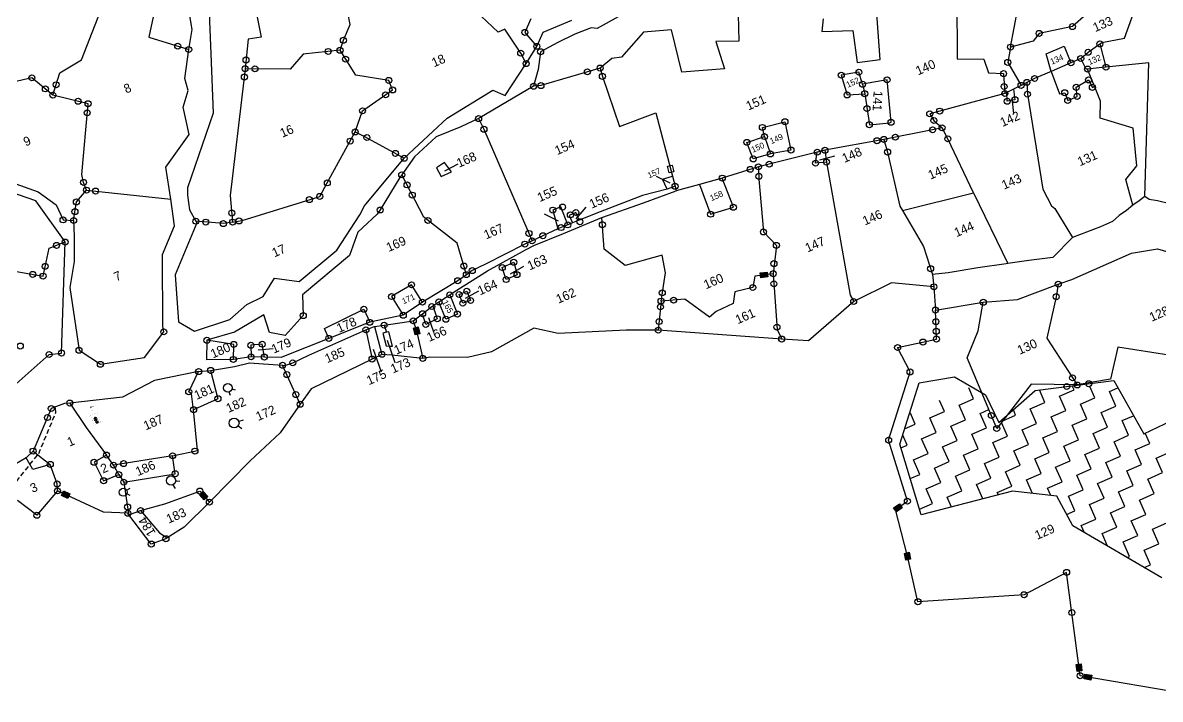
# Model space of a CAD drawing. Header units: metres. Extents: x 317389 to 323374, y 1888575 to 1892651.
# Drawn here: x 320427 to 321610, y 1889764 to 1890468 of the extents above; entities that cross this region are included whole.
import ezdxf

# ---------------------------------------------------------------- set-up
doc = ezdxf.new("R2010")
doc.units = ezdxf.units.M
doc.header["$MEASUREMENT"] = 0
doc.linetypes.add('DASHED', pattern=[0.75, 0.5, -0.25])
for name, color, linetype in [('LINE_FOOTPATH', 1, 'DASHED'), ('OFF', 1, 'Continuous'), ('POLY_HATCH', 12, 'Continuous'), ('POLY_PARCEL', 6, 'Continuous'), ('POLY_WATER', 4, 'Continuous'), ('TEXT_PARCEL', 7, 'Continuous'), ('V_BOUND_LINE', 7, 'Continuous')]:
    doc.layers.add(name, color=color, linetype=linetype)
doc.styles.get("Standard").update_dxf_attribs({"font": 'arial.ttf'})
doc.styles.add('TEXT_MAP', font='')
doc.styles.get('TEXT_MAP').set_extended_font_data('Kruti Dev 050')
doc.dimstyles.get("Standard").update_dxf_attribs({"dimtxt": 0.18, "dimasz": 0.18, "dimexe": 0.18, "dimexo": 0.0625, "dimgap": 0.09, "dimtad": 0, "dimtih": 1, "dimtoh": 1, "dimdec": 4, "dimzin": 0, "dimdsep": 46, "dimtxsty": 'Standard', "dimcen": 0.09, "dimadec": 0, "dimazin": 0, "dimtfac": 1, "dimtdec": 4, "dimtofl": 0, "dimtmove": 0, "dimatfit": 3, "dimfxl": 1, "dimtolj": 1, "dimtzin": 0, "dimarcsym": 0})

msp = doc.modelspace()

# ---------------------------------------------------------------- hatches: boundary and pattern name
for points in [[(321193.7, 1890207.3), (321194.3, 1890202.3), (321201.5, 1890203.2), (321200.9, 1890208.2)], [(320834.6, 1890142.9), (320839.5, 1890144), (320837.9, 1890151.1), (320833, 1890150)], [(320473.5, 1889972.7), (320475.7, 1889977.3), (320469.1, 1889980.4), (320467, 1889975.8)], [(320615.3, 1889971.3), (320619.1, 1889974.5), (320614.3, 1889980), (320610.5, 1889976.8)], [(321341.3, 1889963), (321338.4, 1889967.1), (321332.5, 1889962.9), (321335.4, 1889958.8)], [(321345.2, 1889908.4), (321350.1, 1889909.5), (321348.5, 1889916.6), (321343.6, 1889915.4)], [(321527.4, 1889800.4), (321522.5, 1889799.7), (321523.4, 1889792.5), (321528.4, 1889793.2)], [(321537.7, 1889783.7), (321538.6, 1889788.6), (321531.4, 1889789.9), (321530.6, 1889784.9)]]:
    msp.add_hatch(color=256).paths.add_polyline_path(points)
at = {"linetype": 'Continuous'}
msp.add_hatch(color=256, dxfattribs=at).paths.add_polyline_path([(320498.2, 1890067.5), (320499.1, 1890068), (320500.1, 1890068.4), (320501.3, 1890069), (320498.6, 1890068.2), (320497.6, 1890068.3), (320496.6, 1890068), (320497.2, 1890066.5), (320497.3, 1890066.6)])
h = msp.add_hatch(dxfattribs=at)
h.set_pattern_fill('ANSI31', color=256, scale=11.205486, angle=23.5996, style=0)
h.set_pattern_definition([(68.59957, (320360.0154, 1889645.8732), (-1.304113, 0.5110874), [])])
h.paths.add_polyline_path([(320500.2, 1890056.9), (320503.1, 1890050.3), (320505.9, 1890051.5), (320503, 1890058.1)])

# ---------------------------------------------------------------- linework, layer by layer
for points in [[(321098.9, 1890311.3), (321097.1, 1890318.3), (321102, 1890319.6), (321103.8, 1890312.6)], [(321201.5, 1890203.2), (321194.3, 1890202.3), (321193.7, 1890207.3), (321200.9, 1890208.2)], [(320837.9, 1890151.1), (320839.5, 1890144), (320834.6, 1890142.9), (320833, 1890150)], [(320469.1, 1889980.4), (320475.7, 1889977.3), (320473.5, 1889972.7), (320467, 1889975.8)], [(320614.3, 1889980), (320619.1, 1889974.5), (320615.3, 1889971.3), (320610.5, 1889976.8)], [(321332.5, 1889962.9), (321338.4, 1889967.1), (321341.3, 1889963), (321335.4, 1889958.8)], [(321348.5, 1889916.6), (321350.1, 1889909.5), (321345.2, 1889908.4), (321343.6, 1889915.4)], [(321523.4, 1889792.5), (321522.5, 1889799.7), (321527.4, 1889800.4), (321528.4, 1889793.2)], [(321531.4, 1889789.9), (321538.6, 1889788.6), (321537.7, 1889783.7), (321530.6, 1889784.9)]]:
    msp.add_lwpolyline(points, close=True)
for points in [[(320648, 1890085.3), (320644.1, 1890086.4)], [(320642.6, 1890079.6), (320641.2, 1890083.4)], [(320655.7, 1890054.1), (320651.2, 1890052.7)], [(320654.3, 1890045.2), (320650.5, 1890048)], [(320590.1, 1889990.2), (320585.6, 1889990.7)], [(320537.9, 1889983.1), (320534.7, 1889981.2)], [(320585.3, 1889983.1), (320583.2, 1889986.9)], [(320538.3, 1889975.8), (320534.9, 1889977.4)]]:
    msp.add_lwpolyline(points)
at = {"linetype": 'Continuous', "const_width": 0.056}
for points in [[(320495.4, 1890058), (320505.4, 1890062.4)], [(320497.8, 1890064.9), (320496.6, 1890068), (320497.6, 1890068.3), (320498.6, 1890068.2), (320501.3, 1890069), (320500.1, 1890068.4), (320499.1, 1890068), (320498.2, 1890067.5), (320497.3, 1890066.6), (320497.2, 1890066.5)], [(320497.1, 1890058.8), (320496.6, 1890060), (320496.5, 1890061.7), (320497, 1890063.1), (320497.7, 1890064), (320497.8, 1890064.9), (320498.7, 1890064.6), (320500.2, 1890064.3), (320501, 1890064.2), (320501.9, 1890063.7), (320502.8, 1890062.9), (320503.5, 1890061.6)], [(320507.5, 1890052.2), (320503.5, 1890061.6)], [(320501.2, 1890049.4), (320497.1, 1890058.8)], [(320499.4, 1890048.7), (320509.6, 1890053.1)], [(320503.1, 1890050.3), (320500.2, 1890056.9), (320503, 1890058.1), (320505.9, 1890051.5)]]:
    msp.add_lwpolyline(points, dxfattribs=at)
for centre, radius in [((321518.5, 1890463.6), 3.11), ((320760.1, 1890449.4), 3.11), ((320948.9, 1890457.6), 3.11), ((321483.8, 1890456.6), 3.11), ((320587.8, 1890443.3), 3.11), ((320599.2, 1890439.8), 3.11), ((320744.3, 1890437.8), 3.11), ((320756.6, 1890439), 3.11), ((320961.4, 1890443.1), 3.11), ((320965.3, 1890437.5), 3.11), ((321454.1, 1890442.3), 3.11), ((321534.8, 1890436.9), 3.11), ((321547, 1890445.6), 3.11), ((320658.8, 1890428.9), 3.11), ((320762.4, 1890429.8), 3.11), ((320944.6, 1890436), 3.11), ((320950.2, 1890425.1), 3.11), ((321451.1, 1890426.4), 3.11), ((321516.9, 1890425.9), 3.11), ((321527.1, 1890430.4), 3.11), ((320657.9, 1890419.8), 3.11), ((320668.1, 1890419.7), 3.11), ((321013.9, 1890416.6), 3.11), ((321027.2, 1890420.5), 3.11), ((321278, 1890413.1), 3.11), ((321296.3, 1890416.2), 3.11), ((321446.8, 1890414.7), 3.11), ((321534.2, 1890419.5), 3.11), ((321553.3, 1890421.4), 3.11), ((320436.1, 1890410.3), 3.11), ((320461.3, 1890403.1), 3.11), ((320657.1, 1890411.2), 3.11), ((320807.3, 1890407.7), 3.11), ((320957.9, 1890401.5), 3.11), ((320965.6, 1890402.2), 3.11), ((321029.5, 1890411.8), 3.11), ((321300.1, 1890403.6), 3.11), ((321325.6, 1890408.2), 3.11), ((321447.4, 1890401.3), 3.11), ((321465, 1890402.5), 3.11), ((321471.1, 1890405.6), 3.11), ((321479, 1890409.6), 3.11), ((321535.2, 1890408.1), 3.11), ((320450.1, 1890398.8), 3.11), ((320457.9, 1890392.3), 3.11), ((320804, 1890392.6), 3.11), ((320811.3, 1890397.7), 3.11), ((321284.1, 1890392.5), 3.11), ((321302.4, 1890393.8), 3.11), ((321448.2, 1890394), 3.11), ((321471.7, 1890393.3), 3.11), ((321510.4, 1890394.8), 3.11), ((321522.4, 1890400.5), 3.11), ((321523.3, 1890391), 3.11), ((321539.2, 1890400.4), 3.11), ((320484.2, 1890385.9), 3.11), ((320494.5, 1890383.4), 3.11), ((321304.7, 1890378.4), 3.11), ((321450.6, 1890385.9), 3.11), ((321458.7, 1890387.6), 3.11), ((321513.5, 1890386.7), 3.11), ((320493.6, 1890373.9), 3.11), ((320780, 1890376), 3.11), ((320900.8, 1890367.9), 3.11), ((321370, 1890372.9), 3.11), ((321374.3, 1890365.9), 3.11), ((321380.4, 1890375.7), 3.11), ((320772.4, 1890354), 3.11), ((320906.3, 1890356.8), 3.11), ((321195.9, 1890358.7), 3.11), ((321219.4, 1890364.7), 3.11), ((321307.2, 1890361.5), 3.11), ((321329.8, 1890364.1), 3.11), ((321372.9, 1890356.2), 3.11), ((321382.8, 1890358.3), 3.11), ((320767.2, 1890344.5), 3.11), ((320784.5, 1890348.2), 3.11), ((321179.8, 1890343.2), 3.11), ((321198.1, 1890349.2), 3.11), ((321315.1, 1890344.9), 3.11), ((321322.3, 1890346.3), 3.11), ((321334.3, 1890348.6), 3.11), ((321388.9, 1890346.8), 3.11), ((320814.3, 1890331.7), 3.11), ((321204.3, 1890331.1), 3.11), ((321225.7, 1890335.2), 3.11), ((321253.1, 1890333), 3.11), ((321261, 1890334.9), 3.11), ((321326.2, 1890333.1), 3.11), ((320823.4, 1890326.6), 3.11), ((321186.4, 1890325.9), 3.11), ((321203.1, 1890320.5), 3.11), ((321251.2, 1890321.5), 3.11), ((321262.6, 1890322.7), 3.11), ((320820.8, 1890309.4), 3.11), ((321183.3, 1890315.1), 3.11), ((321191.8, 1890317.7), 3.11), ((321192.3, 1890307.9), 3.11), ((320489.8, 1890301.5), 3.11), ((320743.4, 1890301), 3.11), ((320826.3, 1890298.9), 3.11), ((321105.1, 1890297.5), 3.11), ((321154.2, 1890306), 3.11), ((320492.9, 1890293.5), 3.11), ((320502.3, 1890292.5), 3.11), ((320724.7, 1890283.6), 3.11), ((320735.6, 1890287), 3.11), ((320831.8, 1890288.3), 3.11), ((320480.9, 1890271.1), 3.11), ((320482.4, 1890281.2), 3.11), ((320798.4, 1890272.8), 3.11), ((320977.9, 1890272.7), 3.11), ((320988.1, 1890275.9), 3.11), ((321165.8, 1890275.6), 3.11), ((320468.5, 1890262.5), 3.11), ((320479.5, 1890261.9), 3.11), ((320606.7, 1890261.1), 3.11), ((320617, 1890260.2), 3.11), ((320644, 1890269.6), 3.11), ((320644.9, 1890260.2), 3.11), ((320651.5, 1890261.4), 3.11), ((320848.1, 1890261.9), 3.11), ((320996.2, 1890267.7), 3.11), ((321001.9, 1890270.2), 3.11), ((321006.1, 1890260.6), 3.11), ((321142.1, 1890268.4), 3.11), ((320635.3, 1890258.6), 3.11), ((320953.1, 1890248.4), 3.11), ((320986.5, 1890254.5), 3.11), ((320993.5, 1890257.3), 3.11), ((321029.5, 1890257.5), 3.11), ((321197.1, 1890249.9), 3.11), ((320461.7, 1890236), 3.11), ((320470.7, 1890239.5), 3.11), ((320948.9, 1890237.3), 3.11), ((320956.4, 1890240.7), 3.11), ((320967.6, 1890246), 3.11), ((321210.5, 1890236), 3.11), ((320449.9, 1890214.1), 3.11), ((320885.4, 1890214.5), 3.11), ((320925.4, 1890212.9), 3.11), ((320937.3, 1890218.4), 3.11), ((321208, 1890217), 3.11), ((321370.9, 1890211.7), 3.11), ((320437, 1890205.8), 3.11), ((320447.7, 1890204), 3.11), ((320888, 1890205.5), 3.11), ((320894.2, 1890209.7), 3.11), ((320929.4, 1890200.4), 3.11), ((320940.7, 1890205.5), 3.11), ((321207.2, 1890206.5), 3.11), ((320831, 1890194.9), 3.11), ((320879, 1890199.2), 3.11), ((320888.5, 1890188.3), 3.11), ((321186, 1890192.1), 3.11), ((321207.9, 1890196), 3.11), ((321374.3, 1890192.9), 3.11), ((321503.7, 1890195.6), 3.11), ((320810.3, 1890182.7), 3.11), ((320842.3, 1890176.9), 3.11), ((320859.5, 1890177.1), 3.11), ((320870.8, 1890184.5), 3.11), ((320880.5, 1890184.9), 3.11), ((320892.4, 1890178.6), 3.11), ((321090.5, 1890178), 3.11), ((321091.8, 1890186.6), 3.11), ((321103.6, 1890179), 3.11), ((321290.9, 1890177.6), 3.11), ((321425.7, 1890176.8), 3.11), ((321501.6, 1890182.6), 3.11), ((320781.4, 1890169.5), 3.11), ((320842.5, 1890164.9), 3.11), ((320852.1, 1890172.3), 3.11), ((320878.7, 1890164.5), 3.11), ((320884.3, 1890175.8), 3.11), ((321089.9, 1890172), 3.11), ((321376, 1890168.7), 3.11), ((320718.4, 1890162.9), 3.11), ((320787.5, 1890155.9), 3.11), ((320802.5, 1890152.9), 3.11), ((320822.4, 1890163.2), 3.11), ((320832.8, 1890157.5), 3.11), ((320845.8, 1890153.7), 3.11), ((320857.8, 1890159.6), 3.11), ((320866.7, 1890159.1), 3.11), ((321088.5, 1890156.7), 3.11), ((321376.4, 1890156.6), 3.11), ((320573.3, 1890146), 3.11), ((320783.6, 1890148.1), 3.11), ((321087.6, 1890147.7), 3.11), ((321211.1, 1890150.9), 3.11), ((321376.8, 1890146.6), 3.11), ((320424, 1890131.2), 3.11), ((320618.1, 1890137.2), 3.11), ((320646.1, 1890133), 3.11), ((320663.9, 1890132), 3.11), ((320675.7, 1890133.1), 3.11), ((320744.9, 1890139.2), 3.11), ((321216, 1890138.5), 3.11), ((321336.6, 1890129.7), 3.11), ((321363, 1890135.4), 3.11), ((321377, 1890138.5), 3.11), ((320454, 1890122.4), 3.11), ((320466.9, 1890123.9), 3.11), ((320485.1, 1890126.8), 3.11), ((320645.7, 1890117.3), 3.11), ((320664.1, 1890120), 3.11), ((320677.9, 1890119.8), 3.11), ((320789.9, 1890117.7), 3.11), ((320800.1, 1890122.6), 3.11), ((320842.7, 1890118.4), 3.11), ((320507.3, 1890112.2), 3.11), ((320622, 1890105.9), 3.11), ((320696.8, 1890111.2), 3.11), ((320707.5, 1890113.8), 3.11), ((320609.5, 1890104.6), 3.11), ((320701.3, 1890101.5), 3.11), ((321349.5, 1890104.3), 3.11), ((321518.6, 1890098.1), 3.11), ((320599.2, 1890083.6), 3.11), ((320639.8, 1890087.7), 4.48), ((321512.6, 1890089.1), 3.11), ((321523.4, 1890090.7), 3.11), ((321535.5, 1890092), 3.11), ((320475.5, 1890071.9), 3.11), ((320629.6, 1890076.4), 3.11), ((320710.7, 1890080.7), 3.11), ((320715.2, 1890070.6), 3.11), ((320456.3, 1890066.2), 3.11), ((320604.3, 1890065), 3.11), ((321434.1, 1890058.9), 3.11), ((320452.3, 1890056.8), 3.11), ((320646.4, 1890051.1), 5.15), ((321439.7, 1890045.4), 3.11), ((321327.3, 1890033.3), 3.11), ((320437.3, 1890021.9), 3.11), ((320513.7, 1890017.8), 3.11), ((320582.5, 1890017), 3.11), ((320605.7, 1890021.9), 3.11), ((320455.2, 1890008.1), 3.11), ((320500.7, 1890010.3), 3.11), ((320521, 1890007.3), 3.11), ((320531.4, 1890008.9), 3.11), ((320462.3, 1889987.7), 3.11), ((320510.7, 1889991.1), 3.11), ((320526.5, 1889997.4), 3.11), ((320531.7, 1889989.6), 3.11), ((320580.8, 1889991.2), 4.85), ((320585.2, 1889998.4), 3.11), ((320462.7, 1889980.5), 3.11), ((320531.1, 1889979.1), 4.14), ((320610.8, 1889980.3), 3.11), ((320535.7, 1889963.7), 3.11), ((320620.7, 1889968.8), 3.11), ((321346.8, 1889969.8), 3.11), ((320441.3, 1889955.1), 3.11), ((320535.9, 1889957.2), 3.11), ((320549.2, 1889960.1), 3.11), ((320575.5, 1889930.7), 3.11), ((320560.3, 1889925.2), 3.11), ((321512.4, 1889895.7), 3.11), ((321468.2, 1889872.5), 3.11), ((321357.8, 1889865.2), 3.11), ((321517.9, 1889853.9), 3.11), ((321526.5, 1889788.2), 3.11)]:
    msp.add_circle(centre, radius)
at = {"layer": 'LINE_FOOTPATH', "ltscale": 10}
for p, q in [((320443.3, 1890019.4), (320460.9, 1890062)), ((320460.9, 1890062), (320460.8, 1890067.9)), ((320396.4, 1889961.2), (320443.3, 1890019.4))]:
    msp.add_line(p, q, dxfattribs=at)
at = {"layer": 'OFF'}
for p, q in [((321105.1, 1890297.5), (321106.3, 1890292.6)), ((321374.3, 1890192.9), (321376, 1890168.7))]:
    msp.add_line(p, q, dxfattribs=at)
at = {"layer": 'POLY_HATCH'}
for p, q in [((321359, 1890092.8), (321395.8, 1890099.1)), ((321395.8, 1890099.1), (321427.9, 1890080.6)), ((321338.8, 1890029), (321359, 1890092.8)), ((321442, 1890051.6), (321479.7, 1890084.9)), ((321479.7, 1890084.9), (321561.4, 1890095.3)), ((321561.4, 1890095.3), (321592.7, 1890039.8)), ((321427.9, 1890080.6), (321442, 1890051.6)), ((321592.7, 1890039.8), (321659.3, 1890071.7)), ((321361, 1889955.5), (321338.8, 1890029)), ((321456.2, 1889980.2), (321361, 1889955.5)), ((321502.3, 1889975), (321456.2, 1889980.2)), ((321518.7, 1889944), (321502.3, 1889975)), ((321611.5, 1889890.1), (321518.7, 1889944))]:
    msp.add_line(p, q, dxfattribs=at)
at = {"layer": 'POLY_HATCH', "linetype": 'Continuous'}
for p, q in [((321415.7, 1890076.4), (321410.7, 1890087.9)), ((321489.7, 1890072.6), (321484.1, 1890085.5)), ((321504.9, 1890079.2), (321520.1, 1890085.8)), ((321520.1, 1890085.8), (321518.3, 1890089.8)), ((321541.9, 1890077.3), (321536.7, 1890089.1)), ((321557, 1890083.9), (321565.7, 1890087.7)), ((321385.4, 1890063.1), (321380.3, 1890074.6)), ((321400.5, 1890069.8), (321415.7, 1890076.4)), ((321511.5, 1890064), (321504.9, 1890079.2)), ((321526.7, 1890070.7), (321541.9, 1890077.3)), ((321563.7, 1890068.7), (321557, 1890083.9)), ((321355, 1890049.9), (321350, 1890061.4)), ((321370.2, 1890056.5), (321385.4, 1890063.1)), ((321407.2, 1890054.6), (321400.5, 1890069.8)), ((321422.4, 1890061.2), (321431.4, 1890065.2)), ((321429, 1890046), (321422.4, 1890061.2)), ((321459.3, 1890059.3), (321457, 1890064.8)), ((321474.5, 1890065.9), (321489.7, 1890072.6)), ((321481.2, 1890050.8), (321474.5, 1890065.9)), ((321496.3, 1890057.4), (321511.5, 1890064)), ((321533.3, 1890055.5), (321526.7, 1890070.7)), ((321548.5, 1890062.1), (321563.7, 1890068.7)), ((321555.1, 1890046.9), (321548.5, 1890062.1)), ((321343.9, 1890045), (321355, 1890049.9)), ((321376.8, 1890041.3), (321370.2, 1890056.5)), ((321392, 1890048), (321407.2, 1890054.6)), ((321450.8, 1890037.5), (321444.6, 1890051.7)), ((321445.9, 1890053.4), (321459.3, 1890059.3)), ((321466, 1890044.1), (321481.2, 1890050.8)), ((321503, 1890042.2), (321496.3, 1890057.4)), ((321518.1, 1890048.8), (321533.3, 1890055.5)), ((321570.3, 1890053.6), (321582, 1890058.7)), ((321576.9, 1890038.4), (321570.3, 1890053.6)), ((321346.5, 1890028.1), (321341.9, 1890038.6)), ((321361.6, 1890034.7), (321376.8, 1890041.3)), ((321398.6, 1890032.8), (321392, 1890048)), ((321413.8, 1890039.4), (321429, 1890046)), ((321420.4, 1890024.2), (321413.8, 1890039.4)), ((321435.6, 1890030.9), (321450.8, 1890037.5)), ((321472.6, 1890028.9), (321466, 1890044.1)), ((321487.8, 1890035.6), (321503, 1890042.2)), ((321524.8, 1890033.7), (321518.1, 1890048.8)), ((321540, 1890040.3), (321555.1, 1890046.9)), ((321546.6, 1890025.1), (321540, 1890040.3)), ((321561.8, 1890031.7), (321576.9, 1890038.4)), ((321598.8, 1890029.8), (321594.1, 1890040.5)), ((321340, 1890025.2), (321346.5, 1890028.1)), ((321368.3, 1890019.5), (321361.6, 1890034.7)), ((321383.4, 1890026.2), (321398.6, 1890032.8)), ((321390.1, 1890011), (321383.4, 1890026.2)), ((321442.2, 1890015.7), (321435.6, 1890030.9)), ((321457.4, 1890022.3), (321472.6, 1890028.9)), ((321494.4, 1890020.4), (321487.8, 1890035.6)), ((321509.6, 1890027), (321524.8, 1890033.7)), ((321516.2, 1890011.9), (321509.6, 1890027)), ((321568.4, 1890016.6), (321561.8, 1890031.7)), ((321583.6, 1890023.2), (321598.8, 1890029.8)), ((321353.1, 1890012.9), (321368.3, 1890019.5)), ((321405.3, 1890017.6), (321420.4, 1890024.2)), ((321411.9, 1890002.4), (321405.3, 1890017.6)), ((321427.1, 1890009.1), (321442.2, 1890015.7)), ((321464.1, 1890007.1), (321457.4, 1890022.3)), ((321479.2, 1890013.8), (321494.4, 1890020.4)), ((321485.9, 1889998.6), (321479.2, 1890013.8)), ((321531.4, 1890018.5), (321546.6, 1890025.1)), ((321538, 1890003.3), (321531.4, 1890018.5)), ((321553.2, 1890009.9), (321568.4, 1890016.6)), ((321590.2, 1890008), (321583.6, 1890023.2)), ((321605.4, 1890014.7), (321620.6, 1890021.3)), ((321612, 1889999.5), (321605.4, 1890014.7)), ((321359.7, 1889997.7), (321353.1, 1890012.9)), ((321374.9, 1890004.3), (321390.1, 1890011)), ((321381.5, 1889989.2), (321374.9, 1890004.3)), ((321396.7, 1889995.8), (321411.9, 1890002.4)), ((321433.7, 1889993.9), (321427.1, 1890009.1)), ((321448.9, 1890000.5), (321464.1, 1890007.1)), ((321501, 1890005.2), (321516.2, 1890011.9)), ((321507.7, 1889990), (321501, 1890005.2)), ((321522.9, 1889996.7), (321538, 1890003.3)), ((321559.8, 1889994.8), (321553.2, 1890009.9)), ((321575, 1890001.4), (321590.2, 1890008)), ((321349.6, 1889993.3), (321359.7, 1889997.7)), ((321403.3, 1889980.6), (321396.7, 1889995.8)), ((321418.5, 1889987.2), (321433.7, 1889993.9)), ((321455.5, 1889985.3), (321448.9, 1890000.5)), ((321470.7, 1889992), (321485.9, 1889998.6)), ((321476.8, 1889977.9), (321470.7, 1889992)), ((321492.5, 1889983.4), (321507.7, 1889990)), ((321529.5, 1889981.5), (321522.9, 1889996.7)), ((321544.7, 1889988.1), (321559.8, 1889994.8)), ((321581.7, 1889986.2), (321575, 1890001.4)), ((321596.8, 1889992.8), (321612, 1889999.5)), ((321603.5, 1889977.7), (321596.8, 1889992.8)), ((321366.4, 1889982.5), (321381.5, 1889989.2)), ((321373, 1889967.4), (321366.4, 1889982.5)), ((321388.2, 1889974), (321403.3, 1889980.6)), ((321425.1, 1889972.2), (321418.5, 1889987.2)), ((321440.3, 1889978.7), (321455.5, 1889985.3)), ((321441.4, 1889976.4), (321440.3, 1889978.7)), ((321495.9, 1889975.7), (321492.5, 1889983.4)), ((321514.3, 1889974.9), (321529.5, 1889981.5)), ((321551.3, 1889972.9), (321544.7, 1889988.1)), ((321566.5, 1889979.6), (321581.7, 1889986.2)), ((321573.1, 1889964.4), (321566.5, 1889979.6)), ((321359.3, 1889961.4), (321373, 1889967.4)), ((321392.6, 1889963.7), (321388.2, 1889974)), ((321520.9, 1889959.7), (321514.3, 1889974.9)), ((321536.1, 1889966.3), (321551.3, 1889972.9)), ((321542.8, 1889951.1), (321536.1, 1889966.3)), ((321588.3, 1889971), (321603.5, 1889977.7)), ((321594.9, 1889955.9), (321588.3, 1889971)), ((321512.4, 1889955.9), (321520.9, 1889959.7)), ((321557.9, 1889957.8), (321573.1, 1889964.4)), ((321564.6, 1889942.6), (321557.9, 1889957.8)), ((321579.7, 1889949.2), (321594.9, 1889955.9)), ((321527.6, 1889944.5), (321542.8, 1889951.1)), ((321530.9, 1889936.9), (321527.6, 1889944.5)), ((321549.4, 1889936), (321564.6, 1889942.6)), ((321586.4, 1889934), (321579.7, 1889949.2)), ((321601.6, 1889940.7), (321616.7, 1889947.3)), ((321555.1, 1889922.9), (321549.4, 1889936)), ((321571.2, 1889927.4), (321586.4, 1889934)), ((321608.2, 1889925.5), (321601.6, 1889940.7)), ((321577.8, 1889912.2), (321571.2, 1889927.4)), ((321593, 1889918.9), (321608.2, 1889925.5)), ((321599.6, 1889903.7), (321593, 1889918.9)), ((321575.3, 1889911.1), (321577.8, 1889912.2)), ((321593.1, 1889900.8), (321599.6, 1889903.7))]:
    msp.add_line(p, q, dxfattribs=at)
at = {"layer": 'POLY_PARCEL'}
for p, q in [((320487.6, 1890429.1), (320517.8, 1890506.7)), ((320566.4, 1890493.5), (320557.9, 1890452.5)), ((320665.8, 1890497.2), (320674.6, 1890452.7)), ((321398.1, 1890493.7), (321398.6, 1890430)), ((320767.3, 1890465.7), (320764.8, 1890478.2)), ((321170.8, 1890476.2), (321171.4, 1890448.5)), ((321318.6, 1890429.5), (321314.4, 1890486.2)), ((321454.1, 1890442.3), (321461.5, 1890482.6)), ((321532.6, 1890476.4), (321518.5, 1890463.6)), ((321572.5, 1890451.6), (321584.7, 1890485.3)), ((320760.1, 1890449.4), (320767.3, 1890465.7)), ((320921, 1890457.8), (320903.4, 1890474.6)), ((320955.1, 1890471.6), (320948.9, 1890457.6)), ((321259.3, 1890471.7), (321257.8, 1890458.4)), ((321518.5, 1890463.6), (321483.8, 1890456.6)), ((320557.9, 1890452.5), (320599.2, 1890439.8)), ((320674.6, 1890452.7), (320660.9, 1890450.4)), ((320928.2, 1890461), (320921, 1890457.8)), ((320944.6, 1890436), (320928.2, 1890461)), ((320948.9, 1890457.6), (320961.4, 1890443.1)), ((321072.2, 1890458), (321049.4, 1890432)), ((321101.3, 1890460.2), (321072.2, 1890458)), ((321112.2, 1890416.2), (321101.3, 1890460.2)), ((321257.8, 1890458.4), (321290, 1890459.7)), ((321290, 1890459.7), (321294.5, 1890426.2)), ((321483.8, 1890456.6), (321477.7, 1890448.5)), ((321549, 1890447.1), (321572.5, 1890451.6)), ((320660.9, 1890450.4), (320657.9, 1890419.8)), ((320756.6, 1890439), (320760.1, 1890449.4)), ((321171.4, 1890448.5), (321147.5, 1890448.1)), ((321147.5, 1890448.1), (321156.4, 1890419.6)), ((321454.1, 1890442.3), (321451.1, 1890426.4)), ((321477.7, 1890448.5), (321454.1, 1890442.3)), ((321491.2, 1890435.2), (321509.8, 1890443.2)), ((321509.8, 1890443.2), (321516.9, 1890425.9)), ((321534.8, 1890436.9), (321547, 1890445.6)), ((321547, 1890445.6), (321549, 1890447.1)), ((321547, 1890445.6), (321553.3, 1890421.4)), ((320465.2, 1890415.4), (320487.6, 1890429.1)), ((320718.3, 1890435.1), (320704.9, 1890419.4)), ((320756.6, 1890439), (320718.3, 1890435.1)), ((320773, 1890413.2), (320756.6, 1890439)), ((320950.2, 1890425.1), (320944.6, 1890436)), ((321039.5, 1890430.3), (321027.2, 1890420.5)), ((321049.4, 1890432), (321039.5, 1890430.3)), ((321294.5, 1890426.2), (321318.6, 1890429.5)), ((321398.6, 1890430), (321426.4, 1890429.6)), ((321426.4, 1890429.6), (321431, 1890415.5)), ((321496.4, 1890416.9), (321491.2, 1890435.2)), ((321527.1, 1890430.4), (321516.9, 1890425.9)), ((321527.1, 1890430.4), (321534.8, 1890436.9)), ((321532.8, 1890419.4), (321527.1, 1890430.4)), ((320657.9, 1890419.8), (320656.7, 1890407.9)), ((320704.9, 1890419.4), (320657.9, 1890419.8)), ((321027.2, 1890420.5), (320965.6, 1890402.2)), ((321027.2, 1890420.5), (321029.5, 1890411.8)), ((321156.4, 1890419.6), (321112.2, 1890416.2)), ((321296.3, 1890416.2), (321278, 1890413.1)), ((321300.1, 1890403.6), (321296.3, 1890416.2)), ((321451.1, 1890426.4), (321465, 1890402.5)), ((321496.4, 1890416.9), (321479, 1890409.6)), ((321516.9, 1890425.9), (321496.4, 1890416.9)), ((321496.4, 1890416.9), (321505.1, 1890393.8)), ((321534.2, 1890419.5), (321532.8, 1890419.4)), ((321552.2, 1890421.3), (321534.2, 1890419.5)), ((321541.5, 1890401.8), (321534.2, 1890419.5)), ((321553.3, 1890421.4), (321552.2, 1890421.3)), ((321598, 1890425.9), (321553.3, 1890421.4)), ((321593.9, 1890286.7), (321598, 1890425.9)), ((320436.1, 1890410.3), (320416.7, 1890405.9)), ((320457.9, 1890392.3), (320436.1, 1890410.3)), ((320457.9, 1890392.3), (320465.2, 1890415.4)), ((320656.7, 1890407.9), (320642.3, 1890288)), ((320807.3, 1890407.7), (320773, 1890413.2)), ((320811.3, 1890397.7), (320807.3, 1890407.7)), ((321029.5, 1890411.8), (321047.4, 1890359.7)), ((321278, 1890413.1), (321284.1, 1890392.5)), ((321325.6, 1890408.2), (321300.1, 1890403.6)), ((321329.8, 1890364.1), (321325.6, 1890408.2)), ((321431, 1890415.5), (321446.8, 1890414.7)), ((321446.8, 1890414.7), (321448.2, 1890394)), ((321471.1, 1890405.6), (321465, 1890402.5)), ((321479, 1890409.6), (321471.1, 1890405.6)), ((321471.1, 1890405.6), (321471.7, 1890393.3)), ((321522.4, 1890400.5), (321535.2, 1890408.1)), ((321535.2, 1890408.1), (321539.2, 1890400.4)), ((320494.5, 1890383.4), (320457.9, 1890392.3)), ((320780, 1890376), (320811.3, 1890397.7)), ((320965.6, 1890402.2), (320957.9, 1890401.5)), ((321284.1, 1890392.5), (321302.4, 1890393.8)), ((321300.1, 1890403.6), (321302.4, 1890393.8)), ((321302.4, 1890393.8), (321307.2, 1890361.5)), ((321448.2, 1890394), (321370, 1890372.9)), ((321450.1, 1890395), (321448.2, 1890394)), ((321457.3, 1890398.6), (321450.1, 1890395)), ((321450.6, 1890385.9), (321450.1, 1890395)), ((321465, 1890402.5), (321457.3, 1890398.6)), ((321457.3, 1890398.6), (321458.7, 1890387.6)), ((321471.7, 1890393.3), (321487.6, 1890294.3)), ((321505.1, 1890393.8), (321510.4, 1890394.8)), ((321510.4, 1890394.8), (321513.5, 1890386.7)), ((321523.3, 1890391), (321522.4, 1890400.5)), ((321539.2, 1890400.4), (321541.5, 1890401.8)), ((321547.8, 1890386.2), (321541.5, 1890401.8)), ((320488.2, 1890309.7), (320494.5, 1890383.4)), ((321458.7, 1890387.6), (321450.6, 1890385.9)), ((321513.5, 1890386.7), (321523.3, 1890391)), ((321547.2, 1890368.2), (321547.8, 1890386.2)), ((320772.4, 1890354), (320780, 1890376)), ((321047.4, 1890359.7), (321085.1, 1890374)), ((321085.1, 1890374), (321102.4, 1890308.1)), ((321370, 1890372.9), (321374.3, 1890365.9)), ((320900.8, 1890367.9), (320906.3, 1890356.8)), ((320906.3, 1890356.8), (320956.4, 1890240.7)), ((321195.9, 1890358.7), (321219.4, 1890364.7)), ((321198.1, 1890349.2), (321195.9, 1890358.7)), ((321219.4, 1890364.7), (321225.7, 1890335.2)), ((321307.2, 1890361.5), (321328.2, 1890363.4)), ((321328.2, 1890363.4), (321329.8, 1890364.1)), ((321382.8, 1890358.3), (321372.9, 1890356.2)), ((321374.3, 1890365.9), (321382.8, 1890358.3)), ((321388.9, 1890346.8), (321382.8, 1890358.3)), ((321581.7, 1890357.9), (321547.2, 1890368.2)), ((321585.6, 1890318.8), (321581.7, 1890357.9)), ((320743.4, 1890301), (320772.4, 1890354)), ((320772.4, 1890354), (320782.2, 1890349.4)), ((320782.2, 1890349.4), (320823.4, 1890326.6)), ((321179.8, 1890343.2), (321198.1, 1890349.2)), ((321198.1, 1890349.2), (321204.3, 1890331.1)), ((321322.3, 1890346.3), (321261, 1890334.9)), ((321372.9, 1890356.2), (321322.3, 1890346.3)), ((321322.3, 1890346.3), (321326.2, 1890333.1)), ((321415.4, 1890290.7), (321388.9, 1890346.8)), ((321186.4, 1890325.9), (321179.8, 1890343.2)), ((321253.1, 1890333), (321191.8, 1890317.7)), ((321225.7, 1890335.2), (321206.4, 1890331.7)), ((321251.2, 1890321.5), (321253.1, 1890333)), ((321261, 1890334.9), (321253.1, 1890333)), ((321261, 1890334.9), (321262.6, 1890322.7)), ((321326.2, 1890333.1), (321339, 1890276.7)), ((320865.4, 1890322.3), (320857, 1890316.8)), ((320872.5, 1890312.5), (320865.4, 1890322.3)), ((321204.3, 1890331.1), (321186.4, 1890325.9)), ((321206.4, 1890331.7), (321204.3, 1890331.1)), ((321262.6, 1890322.7), (321251.2, 1890321.5)), ((321262.6, 1890322.7), (321287.2, 1890184.2)), ((320489.8, 1890301.5), (320488.2, 1890309.7)), ((320843.7, 1890265.4), (320820.8, 1890309.4)), ((320857, 1890316.8), (320861.9, 1890307.8)), ((320861.9, 1890307.8), (320872.5, 1890312.5)), ((321191.8, 1890317.7), (321154.2, 1890306)), ((321191.8, 1890317.7), (321192.4, 1890305)), ((321574.1, 1890304.7), (321585.6, 1890318.8)), ((320492.9, 1890293.5), (320489.8, 1890301.5)), ((320735.6, 1890287), (320743.4, 1890301)), ((321091.9, 1890305), (321102.4, 1890308.1)), ((321097, 1890294.5), (321091.9, 1890305)), ((321102.4, 1890308.1), (321105.1, 1890297.5)), ((321130.6, 1890299.4), (321106.3, 1890292.6)), ((321154.2, 1890306), (321130.6, 1890299.4)), ((321130.6, 1890299.4), (321142.1, 1890268.4)), ((321165.8, 1890275.6), (321154.2, 1890306)), ((321192.4, 1890305), (321197.1, 1890249.9)), ((321581.4, 1890277.7), (321574.1, 1890304.7)), ((320482.4, 1890281.2), (320492.9, 1890293.5)), ((320492.9, 1890293.5), (320580.5, 1890283.9)), ((320642.3, 1890288), (320644.9, 1890260.2)), ((320654.8, 1890261.9), (320735.6, 1890287)), ((321341.6, 1890272.1), (321415.4, 1890290.7)), ((321415.4, 1890290.7), (321451.1, 1890217.1)), ((321487.6, 1890294.3), (321496.7, 1890277.1)), ((320479.5, 1890261.9), (320482.4, 1890281.2)), ((320986.4, 1890276), (320977.9, 1890272.7)), ((320993.5, 1890257.3), (320986.4, 1890276)), ((321142.1, 1890268.4), (321165.8, 1890275.6)), ((321339, 1890276.7), (321341.6, 1890272.1)), ((321496.7, 1890277.1), (321500.2, 1890274.2)), ((321500.2, 1890274.2), (321518.6, 1890244.3)), ((320878.5, 1890238.2), (320843.7, 1890265.4)), ((320977.9, 1890272.7), (320983.1, 1890253.1)), ((321001.9, 1890270.2), (320994.8, 1890267.1)), ((320994.8, 1890267.1), (320998.4, 1890259.3)), ((321005.4, 1890262.2), (321001.9, 1890270.2)), ((321031.2, 1890232), (321029, 1890264.9)), ((321341.6, 1890272.1), (321363.5, 1890234.7)), ((320635.3, 1890258.6), (320606.7, 1890261.1)), ((320644.9, 1890260.2), (320635.3, 1890258.6)), ((320644.9, 1890260.2), (320654.8, 1890261.9)), ((320454, 1890233.1), (320470.7, 1890239.5)), ((321197.1, 1890249.9), (321210.5, 1890236)), ((320291, 1890231.7), (320447.7, 1890204)), ((320447.7, 1890204), (320454, 1890233.1)), ((320888, 1890205.5), (320878.5, 1890238.2)), ((321053.2, 1890215.2), (321031.2, 1890232)), ((321210.5, 1890236), (321207.2, 1890206.5)), ((321363.5, 1890234.7), (321372.8, 1890205.7)), ((320925.4, 1890212.9), (320937.3, 1890218.4)), ((320937.3, 1890218.4), (320940.7, 1890205.5)), ((321091.7, 1890225.9), (321053.2, 1890215.2)), ((321095.1, 1890207.5), (321091.7, 1890225.9)), ((320929.4, 1890200.4), (320925.4, 1890212.9)), ((320940.7, 1890205.5), (320929.4, 1890200.4)), ((321090.5, 1890178), (321095.1, 1890207.5)), ((321188, 1890204.1), (321186, 1890192.1)), ((321207.2, 1890206.5), (321188, 1890204.1)), ((321207.2, 1890206.5), (321211.2, 1890148.5)), ((320831, 1890194.9), (320810.3, 1890182.7)), ((320842.3, 1890176.9), (320831, 1890194.9)), ((321186, 1890192.1), (321167.4, 1890187.7)), ((321503.7, 1890195.6), (321501.6, 1890182.6)), ((320810.3, 1890182.7), (320822.4, 1890163.2)), ((320870.8, 1890184.5), (320878.7, 1890164.5)), ((320880.5, 1890184.9), (320888.5, 1890188.3)), ((320884.3, 1890175.8), (320880.5, 1890184.9)), ((320888.5, 1890188.3), (320892.4, 1890178.6)), ((321115.4, 1890180), (321090.5, 1890178)), ((321140.8, 1890161.2), (321115.4, 1890180)), ((321167.4, 1890187.7), (321165.7, 1890175.6)), ((321287.2, 1890184.2), (321290.9, 1890177.6)), ((321501.6, 1890182.6), (321491.7, 1890139.3)), ((320740.5, 1890149.4), (320781.4, 1890169.5)), ((320781.4, 1890169.5), (320787.5, 1890155.9)), ((320853, 1890172.9), (320857.8, 1890159.6)), ((320866.7, 1890159.1), (320859.5, 1890177.1)), ((320892.4, 1890178.6), (320884.3, 1890175.8)), ((321090.5, 1890178), (321087.6, 1890147.7)), ((321165.7, 1890175.6), (321148, 1890167)), ((321420.5, 1890147), (321425.7, 1890176.8)), ((320832.8, 1890157.5), (320836.2, 1890147)), ((320845.8, 1890153.7), (320842.5, 1890164.9)), ((320857.8, 1890159.6), (320845.8, 1890153.7)), ((320878.7, 1890164.5), (320866.7, 1890159.1)), ((321148, 1890167), (321140.8, 1890161.2)), ((320744.9, 1890139.2), (320740.5, 1890149.4)), ((320783.6, 1890148.1), (320789.9, 1890117.7)), ((320792.5, 1890151.4), (320800.1, 1890122.6)), ((320804.8, 1890145.6), (320801.1, 1890144.5)), ((320801.1, 1890144.5), (320804.6, 1890131.3)), ((320802.5, 1890152.9), (320804.8, 1890145.6)), ((320807.4, 1890145.9), (320804.8, 1890145.6)), ((320811.3, 1890131), (320807.4, 1890145.9)), ((320836.2, 1890147), (320842.7, 1890118.4)), ((321211.2, 1890148.5), (321216, 1890138.5)), ((321408.8, 1890118.8), (321420.5, 1890147)), ((320646.1, 1890133), (320618.1, 1890137.2)), ((320645.7, 1890117.3), (320646.1, 1890133)), ((320675.7, 1890133.1), (320663.9, 1890132)), ((320663.9, 1890132), (320664.1, 1890120)), ((320677.9, 1890119.8), (320675.7, 1890133.1)), ((321491.7, 1890139.3), (321523.4, 1890090.7)), ((320804.6, 1890131.3), (320807.9, 1890131.2)), ((320807.9, 1890131.2), (320811.3, 1890131)), ((321565.6, 1890130), (321557.9, 1890096.9)), ((321733.4, 1890103.8), (321565.6, 1890130)), ((320715.2, 1890070.6), (320696.8, 1890111.2)), ((321439.7, 1890045.4), (321408.8, 1890118.8)), ((320599.2, 1890083.6), (320609.5, 1890104.6)), ((320622, 1890105.9), (320629.6, 1890076.4)), ((321557.9, 1890096.9), (321523.4, 1890090.7)), ((321475.4, 1890091.6), (321439.7, 1890045.4)), ((321523.4, 1890090.7), (321475.4, 1890091.6)), ((320602.2, 1890081.4), (320599.2, 1890083.6)), ((320604.3, 1890065), (320602.2, 1890081.4)), ((320629.6, 1890076.4), (320604.3, 1890065)), ((320475.5, 1890071.9), (320492.4, 1890046.6)), ((320608.5, 1890022.5), (320604.3, 1890065)), ((320492.4, 1890046.6), (320513.7, 1890017.8)), ((320437, 1890002.7), (320430.3, 1890014.9)), ((320437.3, 1890021.9), (320455.2, 1890008.1)), ((320513.7, 1890017.8), (320500.7, 1890010.3)), ((320521, 1890007.3), (320513.7, 1890017.8)), ((320582.5, 1890017), (320521, 1890007.3)), ((320582.5, 1890017), (320608.5, 1890022.5)), ((320585.2, 1889998.4), (320582.5, 1890017)), ((320455.2, 1890008.1), (320437, 1890002.7)), ((320462.3, 1889987.7), (320455.2, 1890008.1)), ((320500.7, 1890010.3), (320510.7, 1889991.1)), ((320526.5, 1889997.4), (320521, 1890007.3)), ((320510.7, 1889991.1), (320526.5, 1889997.4)), ((320526.5, 1889997.4), (320531.7, 1889989.6)), ((320531.7, 1889989.6), (320585.2, 1889998.4)), ((320462.7, 1889980.5), (320462.3, 1889987.7)), ((320531.7, 1889989.6), (320535.7, 1889963.7)), ((320574.3, 1889967.1), (320610.8, 1889980.3)), ((320610.8, 1889980.3), (320620.7, 1889968.8)), ((320549.2, 1889960.1), (320574.3, 1889967.1)), ((320535.7, 1889963.7), (320537, 1889955.7)), ((320537, 1889955.7), (320549.2, 1889960.1)), ((320549.2, 1889960.1), (320568.7, 1889936.8)), ((320568.7, 1889936.8), (320576.9, 1889931.6))]:
    msp.add_line(p, q, dxfattribs=at)
at = {"layer": 'POLY_WATER'}
for p, q in [((320602.8, 1890460.5), (320598.4, 1890486.9)), ((320620, 1890486.2), (320622.1, 1890435.3)), ((320968, 1890458), (320997.6, 1890470.4)), ((321045.8, 1890473.9), (321024.1, 1890461.8)), ((320599.2, 1890439.8), (320602.8, 1890460.5)), ((320961.4, 1890443.1), (320968, 1890458)), ((321001, 1890455.6), (320983, 1890447)), ((321017.7, 1890462.5), (321001, 1890455.6)), ((321024.1, 1890461.8), (321017.7, 1890462.5)), ((320595.2, 1890409.6), (320599.2, 1890439.8)), ((320950.2, 1890425.1), (320961.4, 1890443.1)), ((320983, 1890447), (320965.3, 1890437.5)), ((320622.1, 1890435.3), (320624.5, 1890373.4)), ((320965.3, 1890437.5), (320962.7, 1890419.1)), ((320928.3, 1890392.1), (320950.2, 1890425.1)), ((320962.7, 1890419.1), (320957.9, 1890401.5)), ((320598.8, 1890397.2), (320595.2, 1890409.6)), ((320593.5, 1890379.8), (320598.8, 1890397.2)), ((320867.9, 1890368.3), (320915.5, 1890397.5)), ((320957.9, 1890401.5), (320902.2, 1890368.6)), ((320915.5, 1890397.5), (320928.3, 1890392.1)), ((320599.8, 1890351.4), (320593.5, 1890379.8)), ((320624.5, 1890373.4), (320598.1, 1890295.7)), ((320902.2, 1890368.6), (320900.8, 1890367.9)), ((320823.4, 1890326.6), (320867.9, 1890368.3)), ((320882.2, 1890359.3), (320856.6, 1890348.9)), ((320900.8, 1890367.9), (320882.2, 1890359.3)), ((320575.5, 1890317.5), (320599.8, 1890351.4)), ((320856.6, 1890348.9), (320834.2, 1890328)), ((320781.9, 1890277.1), (320823.4, 1890326.6)), ((320834.2, 1890328), (320820.8, 1890309.4)), ((320580.5, 1890283.9), (320575.5, 1890317.5)), ((320820.8, 1890309.4), (320818.7, 1890306.5)), ((320414.5, 1890301.6), (320442.5, 1890291.6)), ((320818.7, 1890306.5), (320798.4, 1890272.8)), ((321105.1, 1890297.5), (321097, 1890294.5)), ((320440.1, 1890282.3), (320413.1, 1890291.7)), ((320442.5, 1890291.6), (320461.4, 1890278)), ((320598.1, 1890295.7), (320597.9, 1890288.1)), ((320597.9, 1890288.1), (320599.9, 1890273.1)), ((321071.2, 1890287.8), (321027.1, 1890270.9)), ((321097, 1890294.5), (321071.2, 1890287.8)), ((321072.4, 1890280.3), (321106.3, 1890292.6)), ((321593.9, 1890286.7), (321587.8, 1890282.4)), ((321598.1, 1890283.7), (321593.9, 1890286.7)), ((320470.7, 1890239.5), (320440.1, 1890282.3)), ((320461.4, 1890278), (320468.5, 1890262.5)), ((320584.4, 1890256.2), (320580.5, 1890283.9)), ((320777.3, 1890267.6), (320781.9, 1890277.1)), ((321029, 1890264.9), (321072.4, 1890280.3)), ((321581.4, 1890277.7), (321574.6, 1890272.2)), ((321587.8, 1890282.4), (321581.4, 1890277.7)), ((321606.8, 1890282.3), (321598.1, 1890283.7)), ((321635.5, 1890275.5), (321606.8, 1890282.3)), ((320468.5, 1890262.5), (320479.5, 1890261.9)), ((320479.5, 1890261.9), (320480.1, 1890245.7)), ((320599.9, 1890273.1), (320606.7, 1890261.1)), ((320753.3, 1890231.1), (320777.3, 1890267.6)), ((320795.4, 1890268.6), (320775, 1890249.8)), ((320798.4, 1890272.8), (320795.4, 1890268.6)), ((320989, 1890248.4), (321029, 1890264.9)), ((321005.4, 1890262.2), (320998.4, 1890259.3)), ((321027.1, 1890270.9), (321005.4, 1890262.2)), ((321566.9, 1890266.9), (321560.1, 1890260.9)), ((321574.6, 1890272.2), (321566.9, 1890266.9)), ((320571.9, 1890226.4), (320584.4, 1890256.2)), ((320607.7, 1890259.4), (320585, 1890205.5)), ((320606.7, 1890261.1), (320607.7, 1890259.4)), ((320983.1, 1890253.1), (320956.4, 1890240.7)), ((320993.5, 1890257.3), (320983.1, 1890253.1)), ((320998.4, 1890259.3), (320993.5, 1890257.3)), ((321547.8, 1890255.4), (321518.6, 1890244.3)), ((321560.1, 1890260.9), (321547.8, 1890255.4)), ((320466.9, 1890123.9), (320470.7, 1890239.5)), ((320480.1, 1890245.7), (320479.9, 1890219.1)), ((320775, 1890249.8), (320766.6, 1890225.6)), ((320956.4, 1890240.7), (320948.9, 1890237.3)), ((320958.1, 1890235.8), (320989, 1890248.4)), ((321518.6, 1890244.3), (321498.2, 1890223.5)), ((320714.2, 1890198.4), (320753.3, 1890231.1)), ((320948.9, 1890237.3), (320907.8, 1890216.4)), ((320910, 1890209.4), (320949.5, 1890231.4)), ((320949.5, 1890231.4), (320958.1, 1890235.8)), ((321517.7, 1890200.5), (321580, 1890227.9)), ((321580, 1890227.9), (321607.1, 1890232.5)), ((321607.1, 1890232.5), (321699.7, 1890204.2)), ((320479.9, 1890219.1), (320475.6, 1890192.2)), ((320572.2, 1890151.6), (320571.9, 1890226.4)), ((320766.6, 1890225.6), (320717.7, 1890184.5)), ((320907.8, 1890216.4), (320894.2, 1890209.7)), ((321449.5, 1890216.9), (321420.1, 1890212.5)), ((321451.1, 1890217.1), (321449.5, 1890216.9)), ((321473.1, 1890220.1), (321451.1, 1890217.1)), ((321498.2, 1890223.5), (321473.1, 1890220.1)), ((320585, 1890205.5), (320588.7, 1890156.5)), ((320875.4, 1890187.6), (320910, 1890209.4)), ((320888, 1890205.5), (320879, 1890199.2)), ((320894.2, 1890209.7), (320888, 1890205.5)), ((321389.1, 1890207.5), (321372.8, 1890205.7)), ((321372.8, 1890205.7), (321374.3, 1890192.9)), ((321420.1, 1890212.5), (321389.1, 1890207.5)), ((320475.6, 1890192.2), (320485.1, 1890126.8)), ((320676.6, 1890182.9), (320688.6, 1890201.9)), ((320688.6, 1890201.9), (320714.2, 1890198.4)), ((320879, 1890199.2), (320842.3, 1890176.9)), ((321461.2, 1890179.5), (321503.7, 1890195.6)), ((321503.7, 1890195.6), (321517.7, 1890200.5)), ((320659.7, 1890174.6), (320676.6, 1890182.9)), ((320717.7, 1890184.5), (320718.4, 1890162.9)), ((320859.5, 1890177.1), (320870.8, 1890184.5)), ((320870.8, 1890184.5), (320875.4, 1890187.6)), ((321425.7, 1890176.8), (321461.2, 1890179.5)), ((320642, 1890158.8), (320659.7, 1890174.6)), ((320842.3, 1890176.9), (320822.4, 1890163.2)), ((320842.5, 1890164.9), (320852.1, 1890172.3)), ((320852.1, 1890172.3), (320853, 1890172.9)), ((320853, 1890172.9), (320859.5, 1890177.1)), ((321376, 1890168.7), (321425.7, 1890176.8)), ((320588.7, 1890156.5), (320605.1, 1890146.6)), ((320605.1, 1890146.6), (320642, 1890158.8)), ((320677.4, 1890163.7), (320647, 1890145.6)), ((320683.2, 1890145.4), (320677.4, 1890163.7)), ((320718.4, 1890162.9), (320699.6, 1890142.2)), ((320787.5, 1890155.9), (320744.9, 1890139.2)), ((320822.4, 1890163.2), (320787.5, 1890155.9)), ((320802.5, 1890152.9), (320832.8, 1890157.5)), ((320832.8, 1890157.5), (320842.5, 1890164.9)), ((320553.3, 1890119.4), (320573.3, 1890146)), ((320573.3, 1890146), (320572.2, 1890151.6)), ((320647, 1890145.6), (320618.1, 1890137.2)), ((320699.6, 1890142.2), (320683.2, 1890145.4)), ((320724.1, 1890121.9), (320783.6, 1890148.1)), ((320783.6, 1890148.1), (320791.4, 1890151.2)), ((320791.4, 1890151.2), (320792.5, 1890151.4)), ((320792.5, 1890151.4), (320802.5, 1890152.9)), ((320618.1, 1890137.2), (320617.6, 1890116.9)), ((320744.9, 1890139.2), (320699.4, 1890121)), ((320416.5, 1890089), (320454, 1890122.4)), ((320454, 1890122.4), (320466.9, 1890123.9)), ((320485.1, 1890126.8), (320507.3, 1890112.2)), ((320664.1, 1890120), (320645.7, 1890117.3)), ((320677.9, 1890119.8), (320664.1, 1890120)), ((320699.4, 1890121), (320695.4, 1890119.2)), ((320707.5, 1890113.8), (320724.1, 1890121.9)), ((320507.3, 1890112.2), (320553.3, 1890119.4)), ((320645.7, 1890117.3), (320617.6, 1890116.9)), ((320622, 1890105.9), (320646.9, 1890110)), ((320646.9, 1890110), (320662.3, 1890113.6)), ((320662.3, 1890113.6), (320696.8, 1890111.2)), ((320695.4, 1890119.2), (320677.9, 1890119.8)), ((320696.8, 1890111.2), (320699.1, 1890111.1)), ((320699.1, 1890111.1), (320707.5, 1890113.8)), ((320609.5, 1890104.6), (320563.7, 1890095.2)), ((320609.5, 1890104.6), (320622, 1890105.9)), ((320563.7, 1890095.2), (320530.3, 1890077.9)), ((320530.3, 1890077.9), (320475.5, 1890071.9)), ((320456.3, 1890066.2), (320437.3, 1890021.9)), ((320470, 1890071.3), (320456.3, 1890066.2)), ((320475.5, 1890071.9), (320470, 1890071.3)), ((320430.3, 1890014.9), (320418.5, 1890008)), ((320437.3, 1890021.9), (320430.3, 1890014.9))]:
    msp.add_line(p, q, dxfattribs=at)
at = {"layer": 'V_BOUND_LINE'}
for p, q in [((321330.3, 1890197), (321290.9, 1890177.6)), ((321374.3, 1890192.9), (321330.3, 1890197)), ((321290.9, 1890177.6), (321243.8, 1890136.5)), ((321377, 1890138.5), (321376, 1890168.7)), ((320958.1, 1890149.9), (320914.3, 1890125.2)), ((320983.5, 1890144.2), (320958.1, 1890149.9)), ((321054.2, 1890147.7), (320983.5, 1890144.2)), ((321087.6, 1890147.7), (321054.2, 1890147.7)), ((321216, 1890138.5), (321087.6, 1890147.7)), ((321243.8, 1890136.5), (321216, 1890138.5)), ((321336.6, 1890129.7), (321377, 1890138.5)), ((320800.1, 1890122.6), (320789.9, 1890117.7)), ((320810.4, 1890121.6), (320800.1, 1890122.6)), ((320842.7, 1890118.4), (320810.4, 1890121.6)), ((320914.3, 1890125.2), (320889.3, 1890119.3)), ((321349.5, 1890104.3), (321336.6, 1890129.7)), ((320789.9, 1890117.7), (320726.5, 1890086.8)), ((320849.9, 1890119.7), (320842.7, 1890118.4)), ((320889.3, 1890119.3), (320849.9, 1890119.7)), ((321327.3, 1890033.3), (321349.5, 1890104.3)), ((320726.5, 1890086.8), (320715.2, 1890070.6)), ((320715.2, 1890070.6), (320694.5, 1890040.8)), ((320694.5, 1890040.8), (320663.1, 1890011.7)), ((321346.8, 1889969.8), (321327.3, 1890033.3)), ((320663.1, 1890011.7), (320620.7, 1889968.8)), ((320462.7, 1889980.5), (320441.3, 1889955.1)), ((320510.6, 1889958.3), (320462.7, 1889980.5)), ((320441.3, 1889955.1), (320421.1, 1889970.6)), ((320620.7, 1889968.8), (320594.4, 1889942.7)), ((321334.5, 1889961.3), (321346.8, 1889969.8)), ((320535.9, 1889957.2), (320510.6, 1889958.3)), ((320537, 1889955.7), (320535.9, 1889957.2)), ((320560.3, 1889925.2), (320537, 1889955.7)), ((321346.8, 1889912.5), (321334.5, 1889961.3)), ((320594.4, 1889942.7), (320576.9, 1889931.6)), ((320575.5, 1889930.7), (320560.3, 1889925.2)), ((320576.9, 1889931.6), (320575.5, 1889930.7)), ((321357.8, 1889865.2), (321346.8, 1889912.5)), ((321512.4, 1889895.7), (321468.2, 1889872.5)), ((321526.5, 1889788.2), (321512.4, 1889895.7)), ((321468.2, 1889872.5), (321357.8, 1889865.2)), ((321668.7, 1889763.7), (321526.5, 1889788.2))]:
    msp.add_line(p, q, dxfattribs=at)

# ---------------------------------------------------------------- texts
at = {"layer": 'TEXT_PARCEL', "style": 'TEXT_MAP'}
for s, height, rotation, p in [('133', 9.39, 23.5996, (321542.2, 1890457.8)), ('18', 9.39, 23.5996, (320854.4, 1890421.2)), ('140', 9.39, 23.5996, (321357.9, 1890412.8)), ('134', 6.26, 23.5996, (321497, 1890423.9)), ('132', 6.26, 23.5996, (321536.2, 1890423.6)), ('8', 9.39, 23.5996, (320534.2, 1890393.8)), ('152', 6.26, 23.5996, (321284.8, 1890399.9)), ('151', 9.39, 23.5996, (321181.4, 1890376.2)), ('141', 9.39, 267.0201, (321311.7, 1890397)), ('142', 9.39, 23.5996, (321445.7, 1890359.1)), ('16', 9.39, 23.5996, (320696.6, 1890347.9)), ('9', 9.39, 23.5996, (320429.7, 1890338.8)), ('154', 9.39, 23.5996, (320982.5, 1890329.8)), ('149', 6.26, 23.5996, (321205.3, 1890341.2)), ('150', 6.26, 23.5996, (321186, 1890332.3)), ('148', 9.39, 23.5996, (321281.3, 1890321.7)), ('131', 9.39, 23.5996, (321526.2, 1890318.2)), ('168', 9.39, 23.5996, (320880.4, 1890316.7)), ('157', 6.26, 23.5996, (321078.1, 1890305.6)), ('145', 9.39, 23.5996, (321370.8, 1890304.3)), ('143', 9.39, 23.5996, (321447.3, 1890293.9)), ('155', 9.39, 23.5996, (320964.3, 1890280.9)), ('156', 9.39, 23.5996, (321018.4, 1890274.1)), ('158', 6.26, 23.5996, (321143, 1890281.9)), ('146', 9.39, 23.5996, (321302.6, 1890256.6)), ('167', 9.39, 23.5996, (320908.6, 1890242.1)), ('144', 9.39, 23.5996, (321397.9, 1890244.4)), ('169', 9.39, 23.5996, (320807.2, 1890229)), ('147', 9.39, 23.5996, (321242.9, 1890228.5)), ('17', 9.39, 23.5996, (320688.3, 1890223.4)), ('163', 9.39, 23.5996, (320953.9, 1890209.9)), ('7', 9.39, 23.5996, (320523.9, 1890198.4)), ('160', 9.39, 23.5996, (321137.3, 1890190.2)), ('164', 9.39, 23.5996, (320902.2, 1890183.9)), ('162', 9.39, 23.5996, (320983.8, 1890175.2)), ('171', 6.26, 23.5996, (320822.6, 1890174.6)), ('165', 6.26, 298.1161, (320862.6, 1890177)), ('161', 9.39, 23.5996, (321170.3, 1890153.8)), ('128', 9.39, 23.5996, (321600.9, 1890156.4)), ('178', 9.39, 23.5996, (320755.6, 1890144.9)), ('166', 9.39, 23.5996, (320849.3, 1890135.4)), ('180', 9.39, 23.5996, (320624.4, 1890118.2)), ('179', 9.39, 23.5996, (320687.7, 1890123.2)), ('174', 9.39, 23.5996, (320815.2, 1890122.1)), ('130', 9.39, 23.5996, (321463.6, 1890122.1)), ('185', 9.39, 23.5996, (320743.3, 1890113.3)), ('173', 9.39, 23.5996, (320811.7, 1890102.6)), ('175', 9.39, 23.5996, (320786.7, 1890090.4)), ('181', 9.39, 23.5996, (320607.4, 1890075.1)), ('182', 9.39, 23.5996, (320640.6, 1890061.6)), ('172', 9.39, 23.5996, (320671.5, 1890053.1)), ('187', 9.39, 23.5996, (320554.6, 1890043.4)), ('1', 9.39, 23.5996, (320475.2, 1890026.4)), ('2', 9.39, 23.5996, (320510, 1889998.5)), ('186', 9.39, 23.5996, (320546.4, 1889995.7)), ('3', 9.39, 23.5996, (320436.7, 1889978.3)), ('183', 9.39, 23.5996, (320578.4, 1889946.4)), ('184', 9.39, 121.0998, (320565.3, 1889936.8)), ('129', 9.39, 23.5996, (321481.8, 1889929.5))]:
    msp.add_text(s, height=height, rotation=rotation, dxfattribs=at).set_placement(p)

# ---------------------------------------------------------------- leaders
for points in [[(321457.4, 1890373.3), (321455.6, 1890389.1)], [(321270.8, 1890328.8), (321255.5, 1890324.5)], [(320879.3, 1890320.4), (320865.2, 1890313.2)], [(321085.5, 1890308), (321099.7, 1890300.9)], [(321012.2, 1890275.8), (321001.9, 1890263.6)], [(320969.1, 1890268.8), (320983.4, 1890261.6)], [(320947.6, 1890213.9), (320933.7, 1890206.1)], [(320900.7, 1890188.5), (320886.8, 1890180.8)], [(320854.1, 1890145.5), (320848.9, 1890160.5)], [(320814, 1890113.6), (320805.9, 1890137.1)], [(320687.1, 1890128.4), (320671.3, 1890126.9)], [(320799.7, 1890104.1), (320791.5, 1890127.6)]]:
    msp.add_leader(points, dimstyle='Standard', override={"dimtxt": 2.5, "dimasz": 2.5, "dimexe": 1.25, "dimexo": 0.625, "dimgap": 0.625, "dimtad": 1, "dimtih": 0, "dimtoh": 0, "dimzin": 8, "dimcen": 2.5, "dimtofl": 1})

doc.saveas('drawing.dxf')
